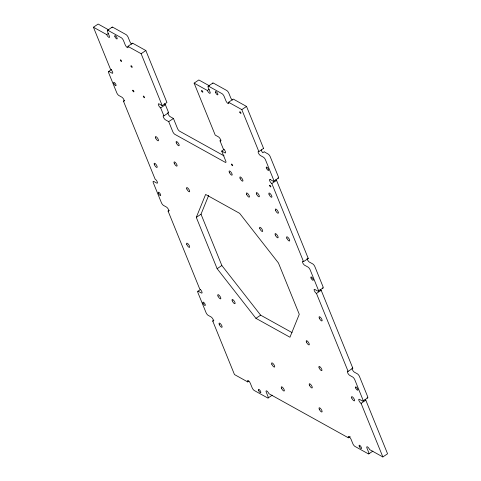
<?xml version="1.0" encoding="UTF-8"?>
<svg xmlns="http://www.w3.org/2000/svg" width="481" height="481" viewBox="0 0 481 481"><rect width="100%" height="100%" fill="white"/><g stroke="black" fill="none" stroke-linecap="round" stroke-linejoin="round"><path stroke-width="0.72" d="M196.296 217.376L205.621 194.444L239.646 213.342L278.439 262.981L299.272 314.297L289.953 337.229L255.928 318.332L217.135 268.687L196.296 217.376L201.016 214.201L208.646 195.448M248.899 381.12L247.715 381.914L234.469 374.555L212.704 320.953A2.507 0.818 56.1 0 0 213.215 319.691A2.507 0.818 56.1 0 0 211.081 316.955L208.165 315.338A2.507 0.818 56.1 0 1 206.03 312.602L197.913 292.622A2.507 0.818 56.1 0 1 198.431 291.36L201.341 292.977A2.507 0.818 56.1 0 0 201.858 291.714A2.507 0.818 56.1 0 0 199.717 288.979L168.073 211.051A2.507 0.818 56.1 0 0 168.59 209.788A2.507 0.818 56.1 0 0 166.456 207.058L163.54 205.435A2.507 0.818 56.1 0 1 161.406 202.705L153.289 182.72A2.507 0.818 56.1 0 1 153.8 181.457L156.716 183.081A2.507 0.818 56.1 0 0 157.233 181.818A2.507 0.818 56.1 0 0 155.092 179.082L123.449 101.154A2.507 0.818 56.1 0 0 123.966 99.892A2.507 0.818 56.1 0 0 121.825 97.156L118.885 95.521A2.507 0.818 56.1 0 1 116.775 92.803L108.676 72.847A2.507 0.818 56.1 0 1 109.187 71.585L112.103 73.202A2.507 0.818 56.1 0 0 112.542 71.903A2.507 0.818 56.1 0 0 110.48 69.21L93.428 27.219L98.148 24.05L108.874 30.002M107.504 30.291L112.217 27.116M93.428 27.219L106.68 34.578L108.447 33.387M106.68 34.578A2.507 0.818 56.1 0 0 108.814 37.308A2.507 0.818 56.1 0 0 109.325 36.045L107.546 31.65A2.507 0.818 56.1 0 1 108.057 30.387L121.302 37.746A2.507 0.818 56.1 0 1 123.443 40.476L125.228 44.877A2.507 0.818 56.1 0 0 127.363 47.607A2.507 0.818 56.1 0 0 127.874 46.344L132.594 43.176L145.839 50.535L166.937 102.489L162.217 105.658L159.043 103.89A2.507 0.818 56.1 0 0 158.526 105.153A2.507 0.818 56.1 0 0 160.666 107.888L163.907 115.879A2.507 0.818 56.1 0 0 163.396 117.142A2.507 0.818 56.1 0 0 165.53 119.877L168.711 121.639L172.769 131.632A2.507 0.818 56.1 0 0 174.904 134.367L225.246 162.319A2.507 0.818 56.1 0 0 225.763 161.057L221.705 151.064L224.062 149.483M108.634 71.483L111.58 69.504M127.874 46.344L141.125 53.704L145.839 50.535M123.449 101.154L124.627 100.361M221.705 151.064L224.886 152.832A2.507 0.818 56.1 0 0 225.397 151.569A2.507 0.818 56.1 0 0 223.262 148.833L220.015 140.843A2.507 0.818 56.1 0 0 220.532 139.58A2.507 0.818 56.1 0 0 218.392 136.844L215.211 135.083L194.12 83.129L198.833 79.96L209.56 85.913M160.666 107.888L165.38 104.72L168.627 112.71L163.907 115.879M208.189 86.195L212.909 83.027M194.12 83.129L207.365 90.482L209.139 89.298M168.711 121.639L173.431 118.47L177.483 128.463A2.507 0.818 56.1 0 0 179.623 131.199L224.08 155.886M207.365 90.482A2.507 0.818 56.1 0 0 209.506 93.218A2.507 0.818 56.1 0 0 210.017 91.955L208.231 87.56A2.507 0.818 56.1 0 1 208.748 86.297L221.994 93.657A2.507 0.818 56.1 0 1 224.128 96.386L225.914 100.782A2.507 0.818 56.1 0 0 228.054 103.517A2.507 0.818 56.1 0 0 228.565 102.255L233.285 99.086L246.531 106.445L263.57 148.407L258.85 151.575A2.507 0.818 56.1 0 0 258.339 152.838A2.507 0.818 56.1 0 0 260.474 155.567L263.39 157.191A2.507 0.818 56.1 0 1 265.524 159.92L273.641 179.906A2.507 0.818 56.1 0 1 273.124 181.169L270.292 179.593M228.565 102.255L241.811 109.614L246.531 106.445M220.015 140.843L221.068 140.139M168.073 211.051L169.258 210.257M273.677 181.265L278.397 178.096M303.541 261.634L271.837 183.544L276.551 180.375L308.261 258.465L303.541 261.634A2.507 0.818 56.1 0 0 302.627 262.608A2.507 0.818 56.1 0 0 305.098 265.47L308.014 267.087A2.507 0.818 56.1 0 1 310.149 269.823L318.266 289.802A2.507 0.818 56.1 0 1 317.755 291.065L314.839 289.448A2.507 0.818 56.1 0 0 314.321 290.71A2.507 0.818 56.1 0 0 316.462 293.446L348.106 371.374A2.507 0.818 56.1 0 0 347.589 372.637A2.507 0.818 56.1 0 0 349.729 375.372L352.639 376.99A2.507 0.818 56.1 0 1 354.78 379.725L362.89 399.705A2.507 0.818 56.1 0 1 362.379 400.968L359.463 399.35A2.507 0.818 56.1 0 0 358.952 400.613A2.507 0.818 56.1 0 0 361.087 403.343L382.852 456.95L387.572 453.781L365.807 400.174A2.507 0.818 56.1 0 1 365.031 399.543M217.135 268.687L221.849 265.518L201.016 214.201M197.877 291.258L200.234 289.676M212.704 320.953L213.883 320.16M255.928 318.332L260.642 315.163L292.051 332.605M318.308 291.167L323.022 287.999M316.462 293.446L321.176 290.277L352.82 368.205L348.106 371.374M268.091 397.973L272.216 395.196M362.933 401.07L367.652 397.895M361.087 403.343L365.807 400.174M247.715 381.914A2.507 0.818 56.1 0 1 248.232 380.651A2.507 0.818 56.1 0 1 250.367 383.387L252.152 387.782A2.507 0.818 56.1 0 0 254.287 390.518L267.538 397.871A2.507 0.818 56.1 0 0 268.049 396.609L266.264 392.213A2.507 0.818 56.1 0 1 266.781 390.951A2.507 0.818 56.1 0 1 268.915 393.686L348.406 437.824L350.174 436.634M368.783 453.884L372.907 451.106M173.431 118.47L170.25 116.709A2.507 0.818 56.1 0 1 168.524 114.791A2.507 0.818 56.1 0 1 167.929 112.776M382.852 456.95L369.606 449.591A2.507 0.818 56.1 0 0 367.466 446.861A2.507 0.818 56.1 0 0 366.955 448.124L368.741 452.519A2.507 0.818 56.1 0 1 368.224 453.781L354.978 446.422A2.507 0.818 56.1 0 1 352.844 443.692L351.058 439.297A2.507 0.818 56.1 0 0 348.917 436.562A2.507 0.818 56.1 0 0 348.406 437.824M221.849 265.518L260.642 315.163M241.811 109.614L258.85 151.575M141.125 53.704L162.217 105.658M271.837 183.544A2.507 0.818 56.1 0 1 269.685 180.778A2.507 0.818 56.1 0 1 270.256 179.569M112.031 27.579A2.507 0.818 56.1 0 1 112.776 27.219L126.022 34.578A2.507 0.818 56.1 0 1 128.156 37.308L129.942 41.703A2.507 0.818 56.1 0 0 131.71 44.18M132.594 43.176A2.507 0.818 56.1 0 1 132.756 43.669M165.38 104.72A2.507 0.818 56.1 0 1 164.207 103.613M168.073 112.608A2.507 0.818 56.1 0 1 168.627 112.71M276.551 180.375A2.507 0.818 56.1 0 1 275.823 179.786M307.118 258.417A2.507 0.818 56.1 0 0 308.056 260.738A2.507 0.818 56.1 0 0 309.818 262.301L312.734 263.919A2.507 0.818 56.1 0 1 314.869 266.654L322.985 286.634A2.507 0.818 56.1 0 1 322.468 287.897M307.906 258.207A2.507 0.818 56.1 0 1 308.261 258.465M321.176 290.277A2.507 0.818 56.1 0 1 320.003 289.171M352.122 368.272A2.507 0.818 56.1 0 0 352.717 370.286A2.507 0.818 56.1 0 0 354.443 372.204L357.359 373.821A2.507 0.818 56.1 0 1 359.493 376.551L367.61 396.536A2.507 0.818 56.1 0 1 367.093 397.799M352.266 368.103A2.507 0.818 56.1 0 1 352.82 368.205M261.255 149.856A2.507 0.818 56.1 0 0 262.782 152.748L264.352 151.689A2.507 0.818 56.1 0 0 265.193 152.399L268.109 154.016A2.507 0.818 56.1 0 1 270.244 156.752L278.355 176.737A2.507 0.818 56.1 0 1 277.844 178M263.335 148.304A2.507 0.818 56.1 0 1 263.57 148.407M212.722 83.49A2.507 0.818 56.1 0 1 213.462 83.129L226.713 90.482A2.507 0.818 56.1 0 1 228.848 93.218L230.633 97.613A2.507 0.818 56.1 0 0 232.401 100.09M266.312 167.893A2.002 0.655 56.1 0 0 268.44 170.454A2.002 0.655 56.1 0 0 267.652 167.899A2.002 0.655 56.1 0 0 266.312 167.893M120.454 60.372A1.004 0.325 56.1 0 0 121.531 61.502A1.004 0.325 56.1 0 0 120.971 60.119A1.004 0.325 56.1 0 0 120.454 60.372M132.792 90.741A1.004 0.325 56.1 0 0 133.868 91.877A1.004 0.325 56.1 0 0 133.303 90.494A1.004 0.325 56.1 0 0 132.792 90.741M131.054 66.258A1.004 0.325 56.1 0 0 132.131 67.388A1.004 0.325 56.1 0 0 131.572 66.005A1.004 0.325 56.1 0 0 131.054 66.258M143.386 96.627A1.004 0.325 56.1 0 0 144.462 97.763A1.004 0.325 56.1 0 0 143.903 96.374A1.004 0.325 56.1 0 0 143.386 96.627M271.831 364.249A2.507 0.818 56.1 0 0 274.525 367.081A2.507 0.818 56.1 0 0 273.118 363.624A2.507 0.818 56.1 0 0 271.831 364.249M281.481 388.179A2.507 0.818 56.1 0 0 284.169 391.011A2.507 0.818 56.1 0 0 282.762 387.548A2.507 0.818 56.1 0 0 281.481 388.179M309.421 385.119A2.507 0.818 56.1 0 0 312.109 387.951A2.507 0.818 56.1 0 0 310.702 384.493A2.507 0.818 56.1 0 0 309.421 385.119M319.246 409.151A2.507 0.818 56.1 0 0 321.939 411.983A2.507 0.818 56.1 0 0 320.532 408.519A2.507 0.818 56.1 0 0 319.246 409.151M155.622 137.963A2.507 0.818 56.1 0 0 158.315 140.795A2.507 0.818 56.1 0 0 156.908 137.332A2.507 0.818 56.1 0 0 155.622 137.963M256.493 193.969A2.507 0.818 56.1 0 0 259.181 196.801A2.507 0.818 56.1 0 0 257.774 193.344A2.507 0.818 56.1 0 0 256.493 193.969M275.276 234.981A2.507 0.818 56.1 0 0 277.964 237.812A2.507 0.818 56.1 0 0 276.563 234.355A2.507 0.818 56.1 0 0 275.276 234.981M217.971 296.019A2.507 0.818 56.1 0 0 220.659 298.851A2.507 0.818 56.1 0 0 219.252 295.394A2.507 0.818 56.1 0 0 217.971 296.019M174.242 163.293A2.507 0.818 56.1 0 0 176.93 166.125A2.507 0.818 56.1 0 0 175.523 162.662A2.507 0.818 56.1 0 0 174.242 163.293M319.095 367.803A2.507 0.818 56.1 0 0 321.783 370.641A2.507 0.818 56.1 0 0 320.376 367.177A2.507 0.818 56.1 0 0 319.095 367.803M219.258 324.459A2.507 0.818 56.1 0 0 221.945 327.29A2.507 0.818 56.1 0 0 220.538 323.833A2.507 0.818 56.1 0 0 219.258 324.459M229.317 172.336A2.507 0.818 56.1 0 0 232.004 175.168A2.507 0.818 56.1 0 0 230.603 171.711A2.507 0.818 56.1 0 0 229.317 172.336M351.743 398.021A2.507 0.818 56.1 0 0 354.431 400.859A2.507 0.818 56.1 0 0 353.024 397.396A2.507 0.818 56.1 0 0 351.743 398.021M176.323 142.911A2.507 0.818 56.1 0 0 179.01 145.743A2.507 0.818 56.1 0 0 177.609 142.286A2.507 0.818 56.1 0 0 176.323 142.911M186.802 244.528A2.507 0.818 56.1 0 0 189.49 247.366A2.507 0.818 56.1 0 0 188.083 243.903A2.507 0.818 56.1 0 0 186.802 244.528M286.832 238.167A2.507 0.818 56.1 0 0 289.52 240.999A2.507 0.818 56.1 0 0 288.119 237.542A2.507 0.818 56.1 0 0 286.832 238.167M319.288 318.097A2.507 0.818 56.1 0 0 321.975 320.929A2.507 0.818 56.1 0 0 320.568 317.466A2.507 0.818 56.1 0 0 319.288 318.097M154.347 164.604A2.507 0.818 56.1 0 0 157.034 167.436A2.507 0.818 56.1 0 0 155.628 163.979A2.507 0.818 56.1 0 0 154.347 164.604M275.553 210.389A2.507 0.818 56.1 0 0 278.24 213.227A2.507 0.818 56.1 0 0 276.84 209.764A2.507 0.818 56.1 0 0 275.553 210.389M269.059 194.408A2.507 0.818 56.1 0 0 271.753 197.24A2.507 0.818 56.1 0 0 270.346 193.777A2.507 0.818 56.1 0 0 269.059 194.408M246.573 194.3A2.507 0.818 56.1 0 0 249.26 197.132A2.507 0.818 56.1 0 0 247.853 193.675A2.507 0.818 56.1 0 0 246.573 194.3M240.079 178.313A2.507 0.818 56.1 0 0 242.773 181.151A2.507 0.818 56.1 0 0 241.366 177.687A2.507 0.818 56.1 0 0 240.079 178.313M201.701 91.077A1.004 0.325 56.1 0 0 202.778 92.214A1.004 0.325 56.1 0 0 202.218 90.825A1.004 0.325 56.1 0 0 201.701 91.077M239.857 112.265A1.004 0.325 56.1 0 0 240.933 113.396A1.004 0.325 56.1 0 0 240.374 112.013A1.004 0.325 56.1 0 0 239.857 112.265M231.559 164.61A1.004 0.325 56.1 0 0 232.636 165.747A1.004 0.325 56.1 0 0 232.076 164.358A1.004 0.325 56.1 0 0 231.559 164.61M269.721 185.798A1.004 0.325 56.1 0 0 270.797 186.935A1.004 0.325 56.1 0 0 270.238 185.552A1.004 0.325 56.1 0 0 269.721 185.798M306.439 342.045A2.507 0.818 56.1 0 0 309.127 344.883A2.507 0.818 56.1 0 0 307.72 341.42A2.507 0.818 56.1 0 0 306.439 342.045M259.824 228.655A2.507 0.818 56.1 0 0 262.512 231.487A2.507 0.818 56.1 0 0 261.111 228.03A2.507 0.818 56.1 0 0 259.824 228.655M232.245 300.853A2.507 0.818 56.1 0 0 234.938 303.685A2.507 0.818 56.1 0 0 233.532 300.222A2.507 0.818 56.1 0 0 232.245 300.853M186.808 188.955A2.507 0.818 56.1 0 0 189.496 191.787A2.507 0.818 56.1 0 0 188.095 188.324A2.507 0.818 56.1 0 0 186.808 188.955M359.241 446.32A2.002 0.655 56.1 0 0 361.393 448.587A2.002 0.655 56.1 0 0 360.269 445.815A2.002 0.655 56.1 0 0 359.241 446.32M258.556 390.41A2.002 0.655 56.1 0 0 260.708 392.676A2.002 0.655 56.1 0 0 259.584 389.905A2.002 0.655 56.1 0 0 258.556 390.41M158.405 193.302A2.002 0.655 56.1 0 0 160.558 195.569A2.002 0.655 56.1 0 0 159.433 192.797A2.002 0.655 56.1 0 0 158.405 193.302M203.03 303.204A2.002 0.655 56.1 0 0 205.183 305.471A2.002 0.655 56.1 0 0 204.058 302.699A2.002 0.655 56.1 0 0 203.03 303.204M113.787 83.411A2.002 0.655 56.1 0 0 115.939 85.678A2.002 0.655 56.1 0 0 114.815 82.912A2.002 0.655 56.1 0 0 113.787 83.411M114.917 36.676A2.002 0.655 56.1 0 0 117.069 38.943A2.002 0.655 56.1 0 0 115.945 36.171A2.002 0.655 56.1 0 0 114.917 36.676M215.608 92.586A2.002 0.655 56.1 0 0 217.761 94.853A2.002 0.655 56.1 0 0 216.636 92.081A2.002 0.655 56.1 0 0 215.608 92.586M311.027 278.048A2.002 0.655 56.1 0 0 313.179 280.315A2.002 0.655 56.1 0 0 312.055 277.549A2.002 0.655 56.1 0 0 311.027 278.048M355.657 387.951A2.002 0.655 56.1 0 0 357.804 390.217A2.002 0.655 56.1 0 0 356.68 387.445A2.002 0.655 56.1 0 0 355.657 387.951"/></g></svg>
